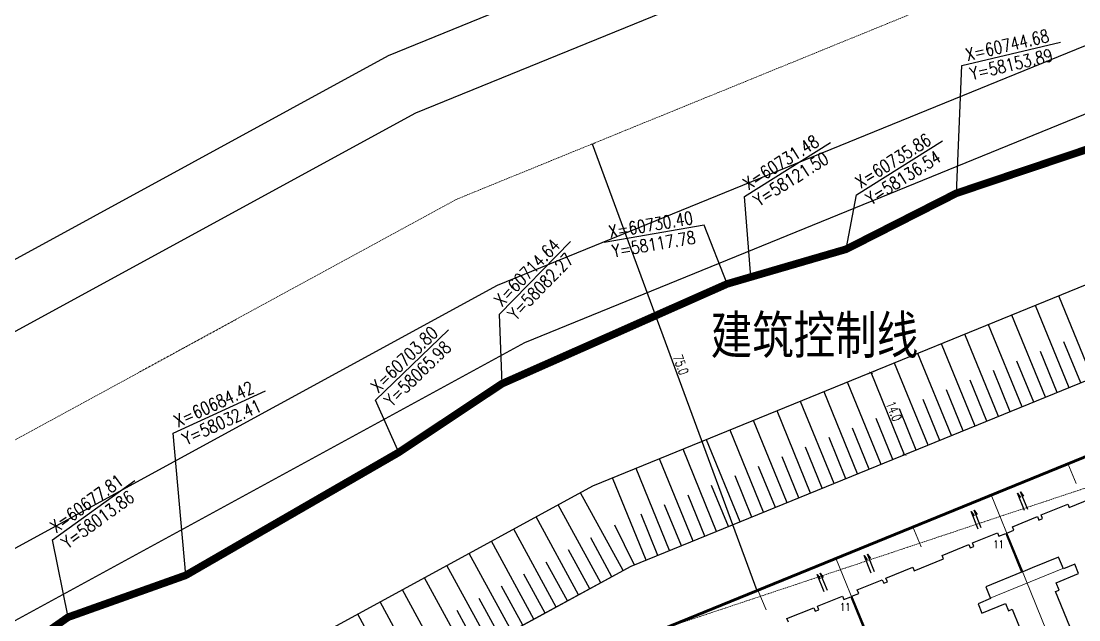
# Model space of a CAD drawing. Header units: inches. Extents: x 393 to 1582, y 246 to 1188.
# Drawn here: x 970.5 to 1137.2, y 886.6 to 981 of the extents above; entities that cross this region are included whole.
import ezdxf

# ---------------------------------------------------------------- set-up
doc = ezdxf.new("R2010")
doc.units = ezdxf.units.IN
doc.header["$MEASUREMENT"] = 0
for name, pattern in [('BORDER2', [0.875, 0.25, -0.125, 0.25, -0.125, 0, -0.125]), ('CENTERX2', [4, 2.5, -0.5, 0.5, -0.5]), ('CONTINOUS', [0]), ('DASHED2', [0.375, 0.25, -0.125]), ('DOTE', [2.42, 2, -0.2, 0.02, -0.2])]:
    doc.linetypes.add(name, pattern=pattern)
for name, color, linetype in [('buildtext', 2, 'Continuous'), ('DIM', 4, 'Continuous'), ('drain', 4, 'Continuous'), ('hongzb', 5, 'Continuous'), ('roadradiu', 3, 'Continuous'), ('外墙', 42, 'Continuous'), ('建筑层数', 7, 'Continuous'), ('绿化', 3, 'Continuous'), ('车库边线', 4, 'DOTE')]:
    doc.layers.add(name, color=color, linetype=linetype)
for name, color, linetype, lineweight in [('HONG', 6, 'DOTE', 15), ('ROAD', 1, 'Continuous', 25), ('ROAD-CENTER', 7, 'CENTERX2', 18), ('围墙', 75, 'FENCELINE1', 15)]:
    doc.layers.add(name, color=color, linetype=linetype, lineweight=lineweight)
doc.styles.add('DIM_FONT', font='SIMPLEX.shx', dxfattribs={"width": 0.8})
doc.styles.add('HZ', font='simplex.shx', dxfattribs={"width": 0.7, "bigfont": 'hztxt.shx'})
doc.styles.get("Standard").update_dxf_attribs({"font": 'arial.ttf'})
doc.linetypes.add('FENCELINE1', pattern='A,0.25,-0.1,[133,ltypeshp.shx,S=0.1,R=0,X=-0.1,Y=0],-0.1,1', length=1.45)
doc.dimstyles.new('NORMAL', dxfattribs={"dimtxt": 1.5, "dimasz": 0.3, "dimexe": 0.5, "dimexo": 0.3, "dimgap": 0.3, "dimtad": 1, "dimdec": 1, "dimzin": 1, "dimdsep": 46, "dimtxsty": 'HZ', "dimblk": 'ARCHTICK', "dimcen": 0, "dimclrt": 256, "dimadec": 0, "dimazin": 0, "dimtfac": 1, "dimtdec": 1, "dimtofl": 0, "dimtmove": 0, "dimatfit": 3, "dimldrblk": 'ARCHTICK', "dimfxl": 1, "dimtolj": 2, "dimtzin": 0, "dimarcsym": 0})

# ---------------------------------------------------------------- blocks, each defined once
blk = doc.blocks.new('_ARCHTICK')
at = {"color": 0, "linetype": 'ByBlock', "const_width": 0.15}
blk.add_lwpolyline([(-0.5, -0.5), (0.5, 0.5)], dxfattribs=at)
blk = doc.blocks.new('*D260')
at = {"layer": 'DEFPOINTS', "color": 0, "ltscale": 0.3, "transparency": 16777216}
for p in [(1060.52, 961.68), (1086.46, 891.26), (1086.46, 891.26)]:
    blk.add_point(p, dxfattribs=at)
at = {"layer": 'DIM', "color": 0, "lineweight": -2, "ltscale": 0.3, "transparency": 16777216}
for p, q in [((1060.52, 961.68), (1086.46, 891.26)), ((1060.8, 961.78), (1060.99, 961.85)), ((1086.74, 891.36), (1086.93, 891.43))]:
    blk.add_line(p, q, dxfattribs=at)
at = {"layer": 'DIM', "color": 0, "lineweight": -2, "ltscale": 0.3, "transparency": 16777216, "xscale": 0.3, "yscale": 0.3, "zscale": 0.3}
for p, rotation in [((1060.52, 961.68), 110.2189569692936), ((1086.46, 891.26), 290.2189569692935)]:
    blk.add_blockref('_ARCHTICK', p, dxfattribs=dict(at, rotation=rotation))
at = {"layer": 'DIM', "ltscale": 0.3, "transparency": 16777216, "insert": (1074.48, 926.83), "char_height": 1.5, "attachment_point": 5, "rotation": 290.219, "style": 'HZ'}
blk.add_mtext('\\A2;75.0', dxfattribs=at)
blk = doc.blocks.new('*D108')
at = {"layer": 'DEFPOINTS', "color": 0, "ltscale": 0.3, "transparency": 16777216}
for p in [(1123.96, 1187.98), (1247.52, 525.41)]:
    blk.add_point(p, dxfattribs=at)
at = {"layer": 'roadradiu', "color": 0, "lineweight": -2, "ltscale": 0.3, "transparency": 16777216}
blk.add_line((1246.34, 531.75), (1247.52, 525.41), dxfattribs=at)
at = {"layer": 'roadradiu', "color": 0, "lineweight": -2, "ltscale": 0.3, "transparency": 16777216, "xscale": 0.3, "yscale": 0.3, "zscale": 0.3, "rotation": 280.5635434118076}
blk.add_blockref('_ARCHTICK', (1247.52, 525.41), dxfattribs=at)
at = {"layer": 'roadradiu', "ltscale": 0.3, "transparency": 16777216, "insert": (1247.9, 529.06), "char_height": 1.5, "attachment_point": 5, "rotation": 280.5635, "style": 'HZ'}
blk.add_mtext('\\A2;R674.0', dxfattribs=at)
blk = doc.blocks.new('*D188')
at = {"layer": 'DEFPOINTS', "color": 0, "ltscale": 0.3, "transparency": 16777216}
for p in [(1123.96, 1187.98), (1194.72, 517.71)]:
    blk.add_point(p, dxfattribs=at)
at = {"layer": 'roadradiu', "color": 0, "lineweight": -2, "ltscale": 0.3, "transparency": 16777216}
blk.add_line((1193.36, 530.62), (1194.72, 517.71), dxfattribs=at)
at = {"layer": 'roadradiu', "color": 0, "lineweight": -2, "ltscale": 0.3, "transparency": 16777216, "xscale": 0.3, "yscale": 0.3, "zscale": 0.3, "rotation": 276.0266870917976}
blk.add_blockref('_ARCHTICK', (1194.72, 517.71), dxfattribs=at)
at = {"layer": 'roadradiu', "ltscale": 0.3, "transparency": 16777216, "insert": (1194.71, 527.82), "char_height": 1.5, "attachment_point": 5, "rotation": 276.0267, "style": 'HZ'}
blk.add_mtext('\\A2;R674.0', dxfattribs=at)
blk = doc.blocks.new('psss')
at = {"layer": 'drain', "ltscale": 3}
for points in [[(-2.98, 0.53), (0.01, 0.53), (-0.81, 0.71)], [(-2.97, 0), (0, 0), (-0.82, 0.18)]]:
    blk.add_lwpolyline(points, dxfattribs=at)
blk = doc.blocks.new('*D312')
at = {"layer": 'DEFPOINTS', "color": 0, "ltscale": 0.3, "transparency": 16777216}
for p in [(1104.46, 925.6), (1105.36, 925.97), (1110.65, 913.01)]:
    blk.add_point(p, dxfattribs=at)
at = {"layer": 'DIM', "color": 0, "lineweight": -2, "ltscale": 0.3, "transparency": 16777216}
for p, q in [((1105.08, 925.86), (1103.99, 925.41)), ((1109.75, 912.64), (1104.46, 925.6)), ((1110.37, 912.9), (1109.28, 912.45))]:
    blk.add_line(p, q, dxfattribs=at)
at = {"layer": 'DIM', "color": 0, "lineweight": -2, "ltscale": 0.3, "transparency": 16777216, "xscale": 0.5, "yscale": 0.5, "zscale": 0.5}
for p, rotation in [((1104.46, 925.6), 112.1948373263461), ((1109.75, 912.64), 292.1948373263461)]:
    blk.add_blockref('_ARCHTICK', p, dxfattribs=dict(at, rotation=rotation))
at = {"layer": 'DIM', "ltscale": 0.3, "transparency": 16777216, "insert": (1108.07, 919.52), "char_height": 1.5, "attachment_point": 5, "rotation": 292.1948, "style": 'HZ'}
blk.add_mtext('\\A2;14.0', dxfattribs=at)

msp = doc.modelspace()

# ---------------------------------------------------------------- linework, layer by layer
at = {"color": 0, "linetype": 'Continuous', "ltscale": 0.8}
msp.add_lwpolyline([(1426.844, 536.092), (1426.815, 910.745), (1426.807, 1022.255), (1400.036, 1024.325), (1284.261, 1007.768), (1266.137, 999.783), (1247.635, 993.698), (1228.285, 991.04), (1202.494, 982.36), (1117.913, 953.896), (1100.558, 945.076), (1085.516, 940.69), (1081.804, 939.607), (1046.289, 923.855), (1029.998, 913.017), (996.429, 893.636), (977.879, 887.026), (961.959, 875.839), (928.516, 856.12), (914.05, 842.892), (896.276, 834.465), (836.029, 788.221), (789.969, 749.228)], dxfattribs=at)
at = {"layer": 'HONG', "color": 0, "linetype": 'BORDER2', "ltscale": 0.8, "const_width": 1.2}
msp.add_lwpolyline([(1426.844, 536.092), (1426.815, 910.745), (1426.807, 1022.255), (1400.036, 1024.325), (1284.261, 1007.768), (1266.137, 999.783), (1247.635, 993.698), (1228.285, 991.04), (1202.494, 982.36), (1117.913, 953.896), (1100.558, 945.076), (1085.516, 940.69), (1081.804, 939.607), (1046.289, 923.855), (1029.998, 913.017), (996.429, 893.636), (977.879, 887.026), (961.959, 875.839), (928.516, 856.12), (914.05, 842.892), (896.276, 834.465), (836.029, 788.221), (789.969, 749.228)], dxfattribs=at)
at = {"layer": 'hongzb', "color": 0, "ltscale": 0.3}
for points in [[(1118.756, 974.026), (1134.328, 977.702)], [(1117.913, 953.896), (1118.756, 974.026)], [(1102.196, 953.627), (1115.737, 962.15)], [(1084.521, 953.384), (1098.05, 961.926)], [(1085.516, 940.69), (1084.521, 953.384)], [(1100.558, 945.076), (1102.196, 953.627)], [(1078.149, 948.862), (1062.381, 946.149)], [(1081.804, 939.607), (1078.149, 948.862)], [(1045.891, 934.818), (1057.059, 946.276)], [(1046.289, 923.855), (1045.891, 934.818)], [(1026.364, 921.244), (1037.859, 932.374)], [(994.46, 916.059), (1009.01, 922.716)], [(1029.998, 913.017), (1026.364, 921.244)], [(996.429, 893.636), (994.46, 916.059)], [(975.423, 899.214), (988.38, 908.602)], [(977.879, 887.026), (975.423, 899.214)]]:
    msp.add_lwpolyline(points, dxfattribs=at)
at = {"layer": 'hongzb', "color": 0, "linetype": 'DOTE', "ltscale": 0.2, "const_width": 0.35}
msp.add_lwpolyline([(726.299, 598.511), (739.721, 619.918), (817.574, 709.87), (922.656, 797.757), (972.26, 831.061), (1071.302, 885.077), (1176.766, 928.104), (1299.012, 961.009), (1365.77, 971.874), (1426.81, 975.633)], dxfattribs=at)
at = {"layer": 'ROAD', "color": 0}
msp.add_line((1176.883, 928.152), (1076.149, 886.929), dxfattribs=at)
at = {"layer": 'ROAD-CENTER', "color": 5, "ltscale": 0.1}
for p, q in [((1152.76, 999.312), (1039.08, 952.932)), ((1299.012, 961.009), (1071.302, 885.077)), ((1039.08, 952.932), (933.32, 895.252))]:
    msp.add_line(p, q, dxfattribs=at)
at = {"layer": 'roadradiu', "color": 0, "ltscale": 0.3}
for points in [[(1430.805, 1076.068), (1354.637, 1071.378), (1277.929, 1058.893), (1144.758, 1023.048), (1028.339, 975.551), (920.34, 916.649), (867.7, 881.307)], [(1431.419, 1066.087), (1355.75, 1061.428), (1280.038, 1049.105), (1147.959, 1013.554), (1032.636, 966.503), (925.532, 908.091), (867.7, 869.262)], [(1433.263, 1036.144), (1359.09, 1031.577), (1286.362, 1019.74), (1157.561, 985.071), (1045.524, 939.361), (941.108, 882.414), (886.587, 845.809), (775.371, 752.792), (737.069, 708.538)], [(1433.878, 1026.163), (1360.203, 1021.626), (1288.471, 1009.951), (1160.762, 975.576), (1049.821, 930.314), (946.3, 873.855), (892.599, 837.8), (782.405, 745.638), (737.069, 693.257)]]:
    msp.add_lwpolyline(points, dxfattribs=at)
at = {"layer": '围墙', "color": 0, "ltscale": 0.2}
for p, q in [((1135.482, 911.257), (1136.793, 908.125)), ((1123.38, 906.323), (1127.322, 896.661)), ((1111.039, 901.284), (1112.349, 898.151)), ((1098.936, 896.35), (1102.878, 886.688)), ((1123.232, 890.009), (1134.713, 894.693)), ((1128.056, 894.861), (1134.854, 878.2)), ((1086.595, 891.31), (1087.906, 888.178))]:
    msp.add_line(p, q, dxfattribs=at)
at = {"layer": '外墙', "color": 2, "ltscale": 0.1}
for p, q in [((1135.697, 904.31), (1140.326, 906.199)), ((1131.258, 903.147), (1135.47, 904.866)), ((1135.47, 904.866), (1135.697, 904.31)), ((1126.744, 901.305), (1130.679, 902.911)), ((1130.679, 902.911), (1130.906, 902.355)), ((1130.906, 902.355), (1131.484, 902.591)), ((1131.484, 902.591), (1131.258, 903.147)), ((1125.883, 900.306), (1126.97, 900.75)), ((1126.97, 900.75), (1126.744, 901.305)), ((1120.448, 898.736), (1124.383, 900.342)), ((1124.383, 900.342), (1124.609, 899.787)), ((1124.609, 899.787), (1125.697, 900.23)), ((1125.697, 900.23), (1128.191, 894.12)), ((1128.376, 894.195), (1125.883, 900.306)), ((1115.656, 896.782), (1119.869, 898.5)), ((1119.869, 898.5), (1120.096, 897.945)), ((1120.096, 897.945), (1120.674, 898.181)), ((1120.674, 898.181), (1120.448, 898.736)), ((1111.253, 894.337), (1115.883, 896.226)), ((1115.883, 896.226), (1115.656, 896.782)), ((1132.079, 895.706), (1129.857, 894.8)), ((1134.024, 896.5), (1132.079, 895.706)), ((1134.779, 894.648), (1134.024, 896.5)), ((1106.814, 893.174), (1111.027, 894.893)), ((1111.027, 894.893), (1111.253, 894.337)), ((1128.191, 894.12), (1122.543, 891.815)), ((1129.857, 894.8), (1128.376, 894.195)), ((1133.625, 892.449), (1137.189, 893.903)), ((1136.585, 895.384), (1134.779, 894.648)), ((1137.189, 893.903), (1136.585, 895.384)), ((1102.3, 891.332), (1106.235, 892.938)), ((1106.235, 892.938), (1106.462, 892.382)), ((1106.462, 892.382), (1107.041, 892.618)), ((1107.041, 892.618), (1106.814, 893.174)), ((1134.097, 891.291), (1133.625, 892.449)), ((1101.439, 890.333), (1102.527, 890.777)), ((1102.527, 890.777), (1102.3, 891.332)), ((1122.543, 891.815), (1123.298, 889.963)), ((1133.541, 891.064), (1134.097, 891.291)), ((1135.789, 885.555), (1133.541, 891.064)), ((1096.004, 888.763), (1099.939, 890.369)), ((1096.231, 888.208), (1096.004, 888.763)), ((1099.939, 890.369), (1100.166, 889.813)), ((1100.166, 889.813), (1101.254, 890.257)), ((1101.254, 890.257), (1103.747, 884.146)), ((1103.932, 884.222), (1101.439, 890.333)), ((1123.298, 889.963), (1121.331, 889.16)), ((1121.331, 889.16), (1121.935, 887.679)), ((1121.935, 887.679), (1125.662, 889.2)), ((1125.662, 889.2), (1126.134, 888.042)), ((1091.212, 886.808), (1095.425, 888.527)), ((1095.425, 888.527), (1095.652, 887.972)), ((1095.652, 887.972), (1096.231, 888.208)), ((1126.134, 888.042), (1126.69, 888.269)), ((1126.69, 888.269), (1128.937, 882.76)), ((1091.439, 886.253), (1091.212, 886.808))]:
    msp.add_line(p, q, dxfattribs=at)
at = {"layer": '绿化', "color": 0, "ltscale": 0.3}
for p, q in [((1139.374, 924.729), (1134.086, 937.692)), ((1135.671, 923.218), (1130.382, 936.181)), ((1131.967, 921.707), (1126.678, 934.67)), ((1128.263, 920.196), (1122.975, 933.159)), ((1124.56, 918.685), (1119.271, 931.648)), ((1137.522, 923.974), (1134.878, 930.455)), ((1120.856, 917.174), (1115.568, 930.137)), ((1133.819, 922.463), (1131.175, 928.944)), ((1113.449, 914.152), (1108.16, 927.115)), ((1117.153, 915.663), (1111.864, 928.626)), ((1130.115, 920.952), (1127.471, 927.433)), ((1109.745, 912.641), (1104.457, 925.604)), ((1126.412, 919.441), (1123.767, 925.922)), ((1106.042, 911.13), (1100.753, 924.093)), ((1122.708, 917.93), (1120.064, 924.411)), ((1102.338, 909.619), (1097.049, 922.582)), ((1119.004, 916.419), (1116.36, 922.9)), ((1098.634, 908.108), (1093.346, 921.071)), ((1115.301, 914.908), (1112.656, 921.389)), ((1094.931, 906.597), (1089.642, 919.56)), ((1111.597, 913.397), (1108.953, 919.878)), ((1091.227, 905.086), (1085.939, 918.049)), ((1107.893, 911.886), (1105.249, 918.367)), ((1087.524, 903.575), (1082.235, 916.538)), ((1104.19, 910.375), (1101.546, 916.856)), ((1083.82, 902.064), (1078.531, 915.027)), ((1096.783, 907.353), (1094.138, 913.834)), ((1100.486, 908.864), (1097.842, 915.345)), ((1080.116, 900.553), (1074.828, 913.516)), ((1093.079, 905.842), (1090.435, 912.323)), ((1072.709, 897.531), (1067.42, 910.494)), ((1076.413, 899.042), (1071.124, 912.005)), ((1089.375, 904.331), (1086.731, 910.812)), ((1069.005, 896.02), (1063.717, 908.983)), ((1085.672, 902.82), (1083.027, 909.301)), ((1081.968, 901.308), (1079.324, 907.79)), ((1065.372, 894.372), (1058.669, 906.663)), ((1078.265, 899.797), (1075.62, 906.279)), ((1061.861, 892.457), (1055.157, 904.748)), ((1074.561, 898.286), (1071.917, 904.768)), ((1058.349, 890.542), (1051.646, 902.833)), ((1070.857, 896.775), (1068.213, 903.257)), ((1054.837, 888.627), (1048.134, 900.917)), ((1067.128, 895.33), (1064.054, 901.56)), ((1051.326, 886.711), (1044.622, 899.002)), ((1063.617, 893.415), (1060.265, 899.56)), ((1047.814, 884.796), (1041.111, 897.087)), ((1060.105, 891.499), (1056.753, 897.645)), ((1056.593, 889.584), (1053.242, 895.73)), ((1044.302, 882.881), (1037.599, 895.172)), ((1053.082, 887.669), (1049.73, 893.814)), ((1040.791, 880.966), (1034.087, 893.257)), ((1037.279, 879.05), (1030.576, 891.341)), ((1049.57, 885.754), (1046.218, 891.899)), ((1033.767, 877.135), (1027.064, 889.426)), ((1046.058, 883.839), (1042.707, 889.984)), ((1030.256, 875.22), (1023.552, 887.511)), ((1042.546, 881.923), (1039.195, 888.069))]:
    msp.add_line(p, q, dxfattribs=at)
at = {"layer": '绿化', "color": 0, "linetype": 'CONTINOUS'}
for points in [[(1340.298, 993.058), (1293.741, 985.48), (1168.764, 951.84), (1060.561, 907.695), (1030.101, 891.083)], [(1340.298, 993.058), (1293.741, 985.48), (1168.764, 951.84), (1060.561, 907.695), (1030.101, 891.083)], [(1340.321, 978.877), (1296.693, 971.776), (1173.245, 938.548), (1066.576, 895.029), (1037.246, 879.032)], [(1340.321, 978.877), (1296.693, 971.776), (1173.245, 938.548), (1066.576, 895.029), (1042.517, 881.907)], [(1030.101, 891.083), (966.093, 856.173)]]:
    msp.add_lwpolyline(points, dxfattribs=at)
at = {"layer": '绿化', "color": 0, "ltscale": 0.3}
msp.add_lwpolyline([(1333.787, 977.814), (1296.693, 971.776), (1173.245, 938.548), (1066.576, 895.029), (973.48, 844.255)], dxfattribs=at)
at = {"layer": '车库边线', "color": 0, "linetype": 'DASHED2', "const_width": 0.25}
msp.add_lwpolyline([(984.103, 837.349), (1071.366, 884.941), (1176.814, 927.962)], dxfattribs=at)

# ---------------------------------------------------------------- block references
at = {"layer": 'ROAD', "color": 0, "xscale": -1, "rotation": 291.8448889344748}
for p in [(1127.554, 906.605), (1120.223, 903.689), (1103.396, 896.749), (1095.973, 893.782)]:
    msp.add_blockref('psss', p, dxfattribs=at)

# ---------------------------------------------------------------- texts
at = {"layer": 'buildtext', "color": 0, "width": 0.8}
msp.add_text('建筑控制线', height=6, dxfattribs=at).set_placement((1079.171, 928.536))
at = {"layer": 'hongzb', "color": 0, "ltscale": 0.3, "style": 'HZ', "width": 0.8}
for s, rotation, p in [('X=60744.68', 13.28, (1119.615, 974.743)), ('Y=58153.89', 13.28, (1120.327, 971.725)), ('X=60731.48', 32.27, (1085.1, 954.34)), ('X=60735.86', 32.19, (1102.776, 954.583)), ('Y=58136.54', 32.19, (1104.427, 951.959)), ('Y=58121.50', 32.27, (1086.755, 951.719)), ('X=60730.40', 9.76, (1063.282, 946.811)), ('Y=58117.78', 9.76, (1063.807, 943.756)), ('X=60714.64', 45.73, (1046.231, 935.883)), ('Y=58082.27', 45.73, (1048.451, 933.719)), ('X=60703.80', 44.08, (1026.734, 922.299)), ('Y=58065.98', 44.08, (1028.891, 920.072)), ('X=60684.42', 24.58, (995.161, 916.93)), ('Y=58032.41', 24.58, (996.451, 914.111)), ('X=60677.81', 35.92, (975.939, 900.206)), ('Y=58013.86', 35.92, (977.758, 897.695))]:
    msp.add_text(s, height=2, rotation=rotation, dxfattribs=at).set_placement(p)
at = {"layer": '建筑层数', "color": 0, "style": 'DIM_FONT', "width": 0.8}
for p in [(1123.755, 897.938), (1099.571, 888.042)]:
    msp.add_text('11', height=1.2, dxfattribs=at).set_placement(p)

# ---------------------------------------------------------------- dimensions: what is measured, and where the dimension line sits
at = {"layer": 'DIM', "color": 0, "ltscale": 0.3}
for p1, p2, distance, override, picture, middle in [((1060.522, 961.68), (1086.459, 891.26), 0, {"dimzin": 0}, '*D260', (1074.476, 926.833)), ((1110.651, 913.011), (1105.363, 925.974), 0.979, {"dimasz": 0.5, "dimzin": 0}, '*D312', (1108.073, 919.519))]:
    dim = msp.add_aligned_dim(p1=p1, p2=p2, distance=distance, dimstyle='NORMAL', override=override, dxfattribs=at)
    dim.commit()
    dim.dimension.update_dxf_attribs({"geometry": picture, "text_midpoint": middle})
at = {"layer": 'roadradiu', "color": 0, "ltscale": 0.3}
for mpoint, picture, middle in [((1247.519, 525.406), '*D108', (1246.873, 528.871)), ((1194.722, 517.708), '*D188', (1193.665, 527.714))]:
    dim = msp.add_radius_dim(center=(1123.957, 1187.983), mpoint=mpoint, dimstyle='NORMAL', override={"dimzin": 0}, dxfattribs=at)
    dim.commit()
    dim.dimension.update_dxf_attribs({"geometry": picture, "text_midpoint": middle, "dimtype": 164})

doc.saveas('drawing.dxf')
